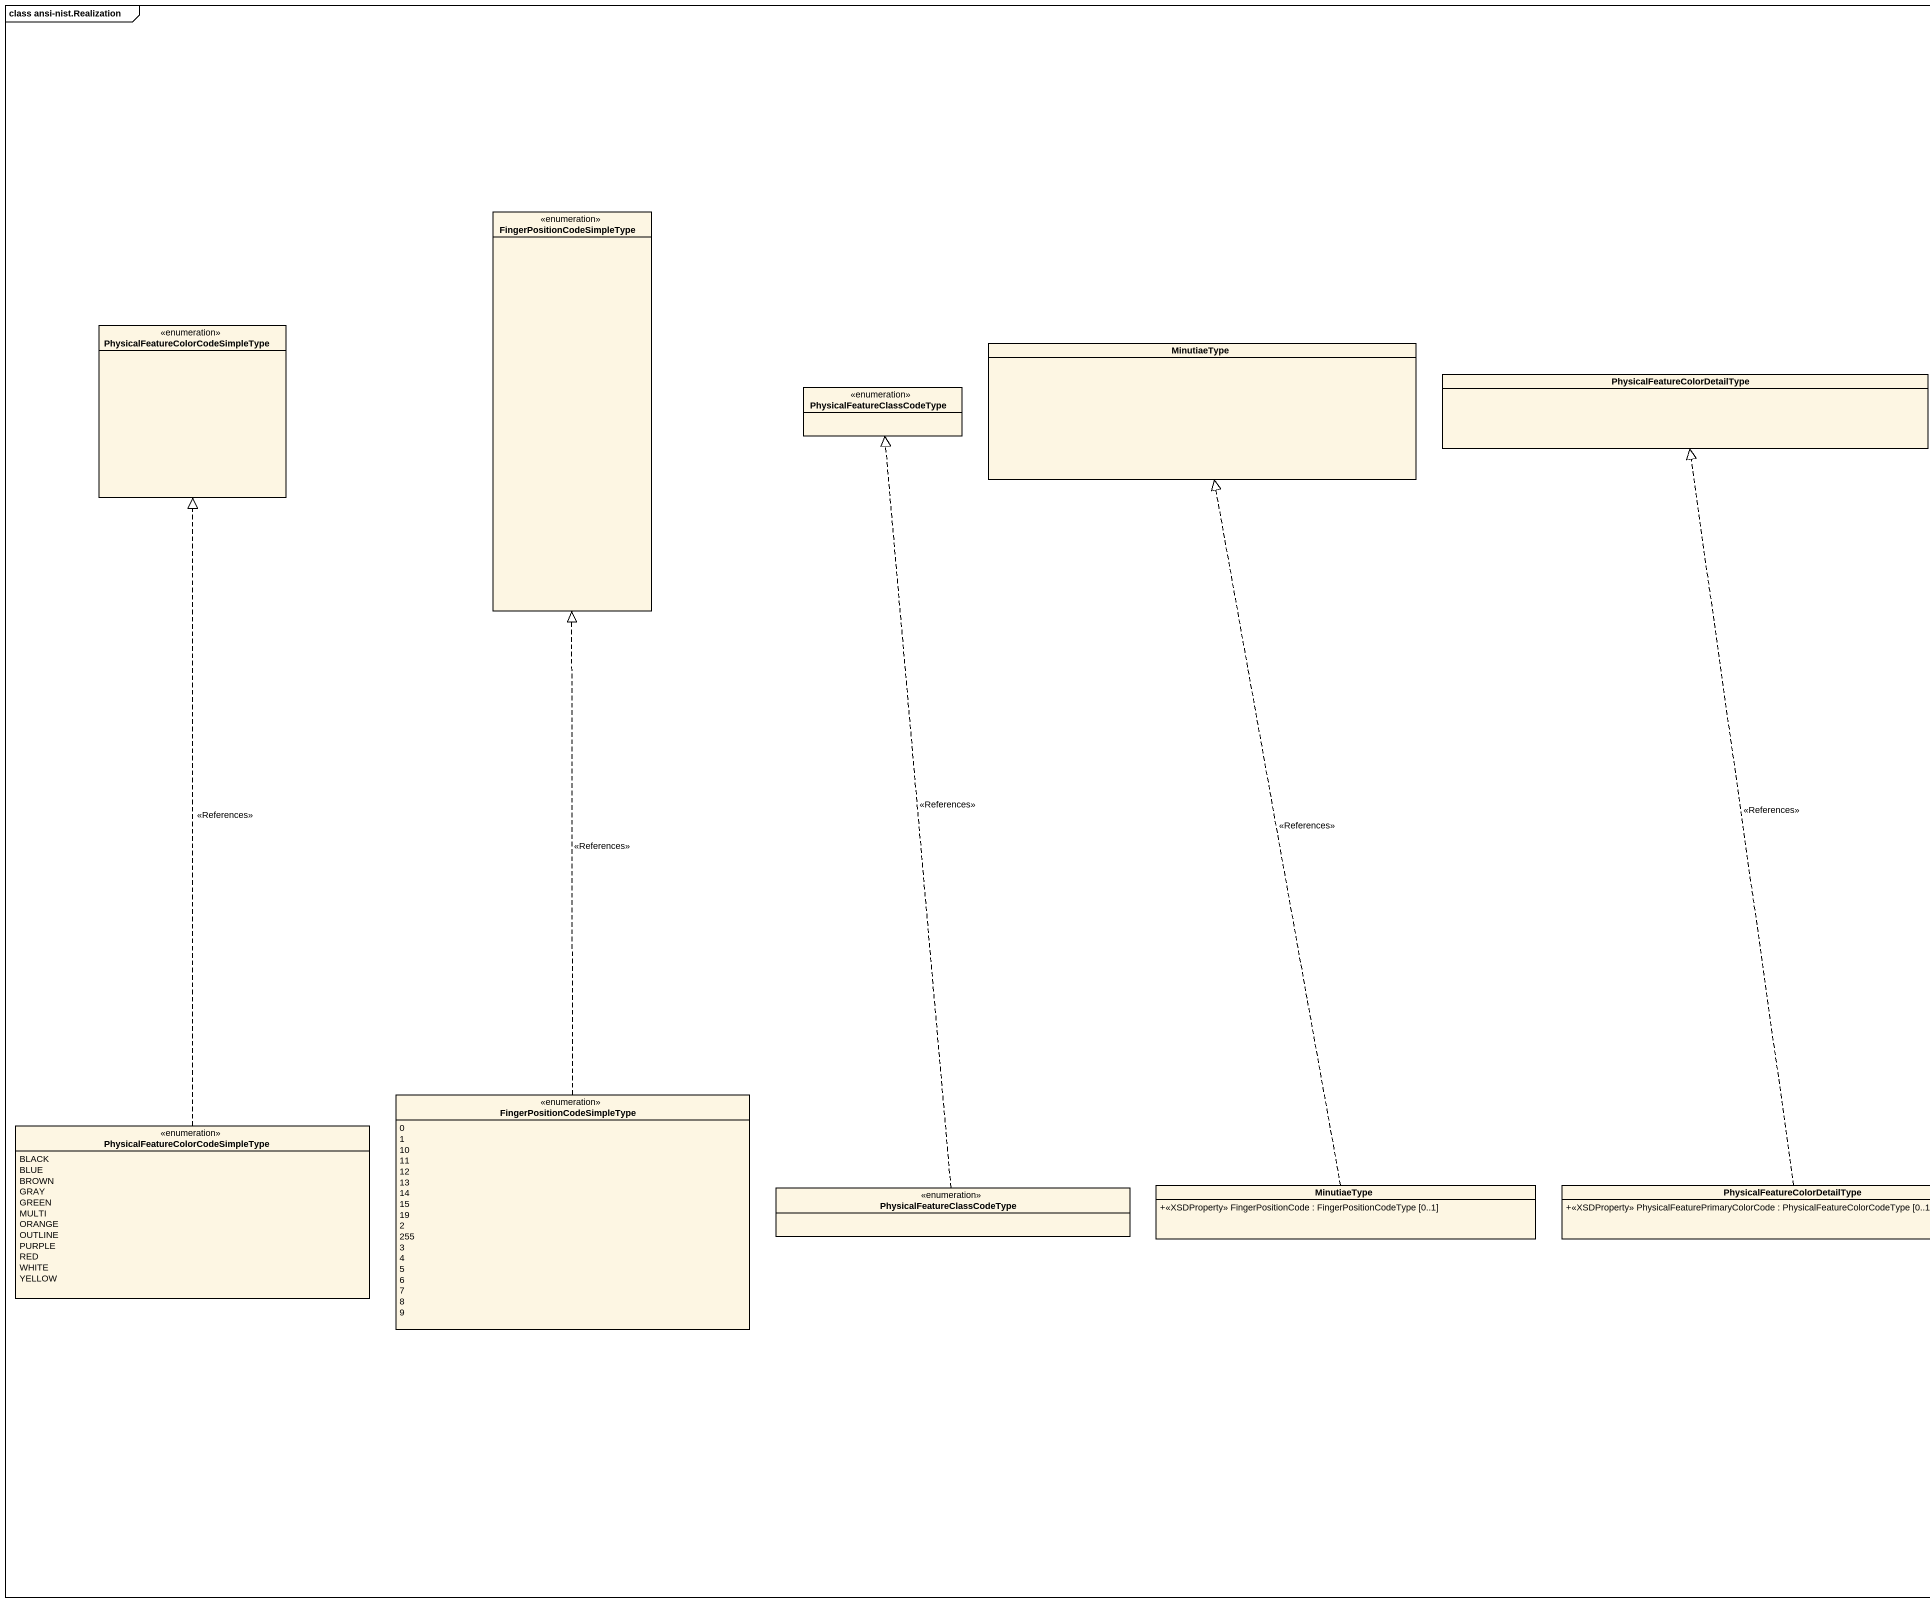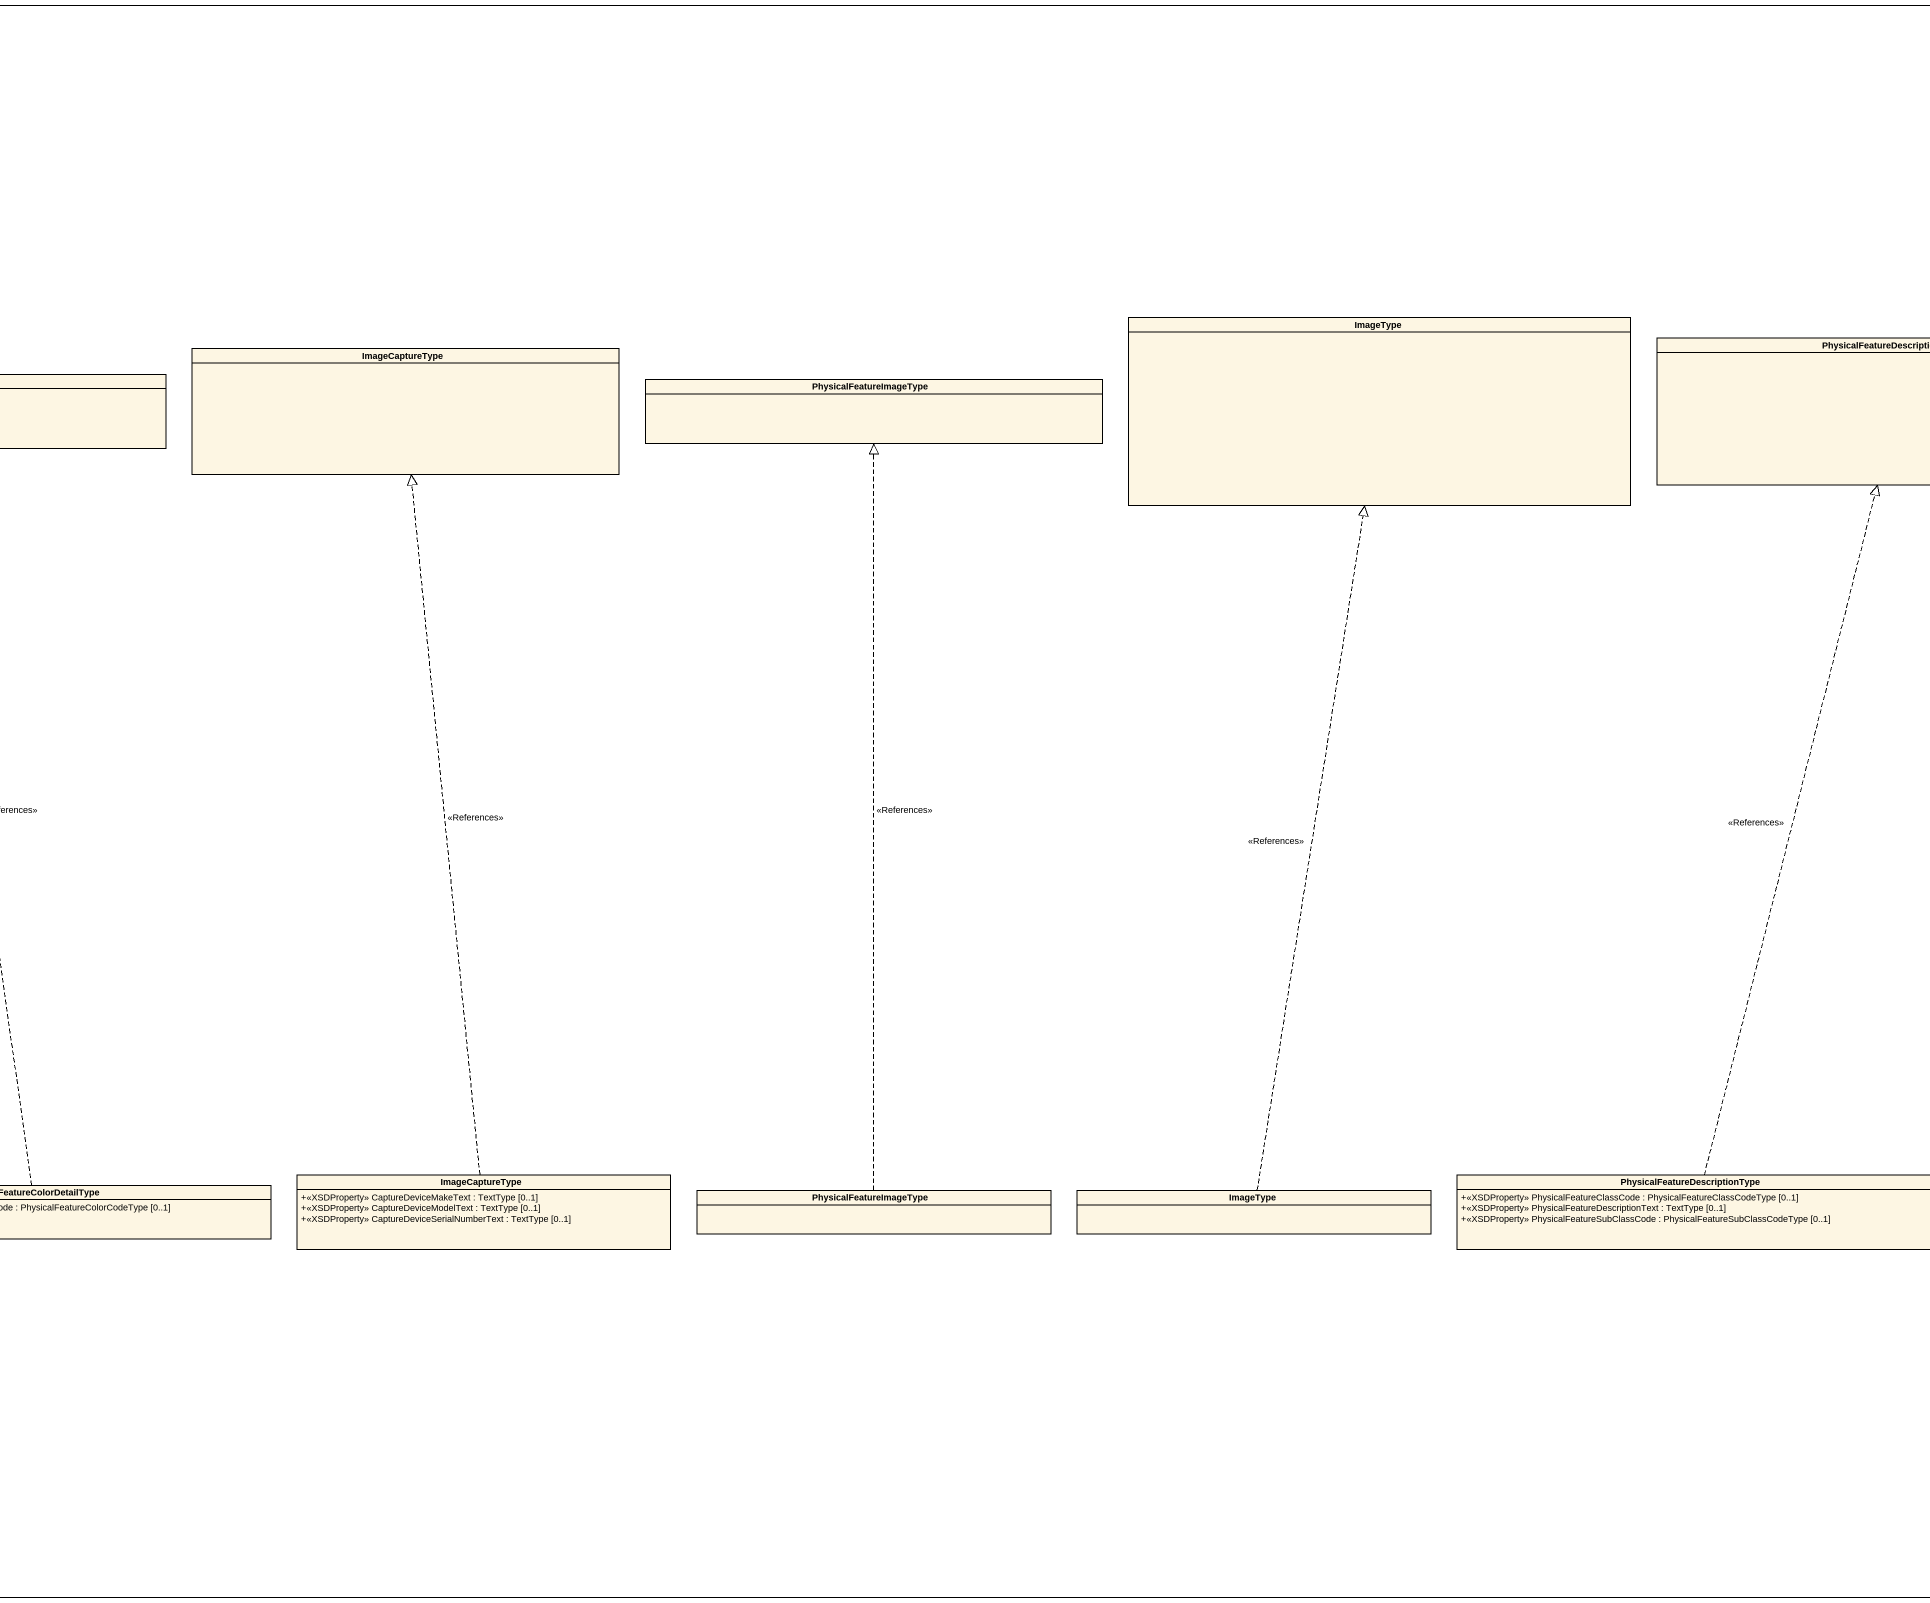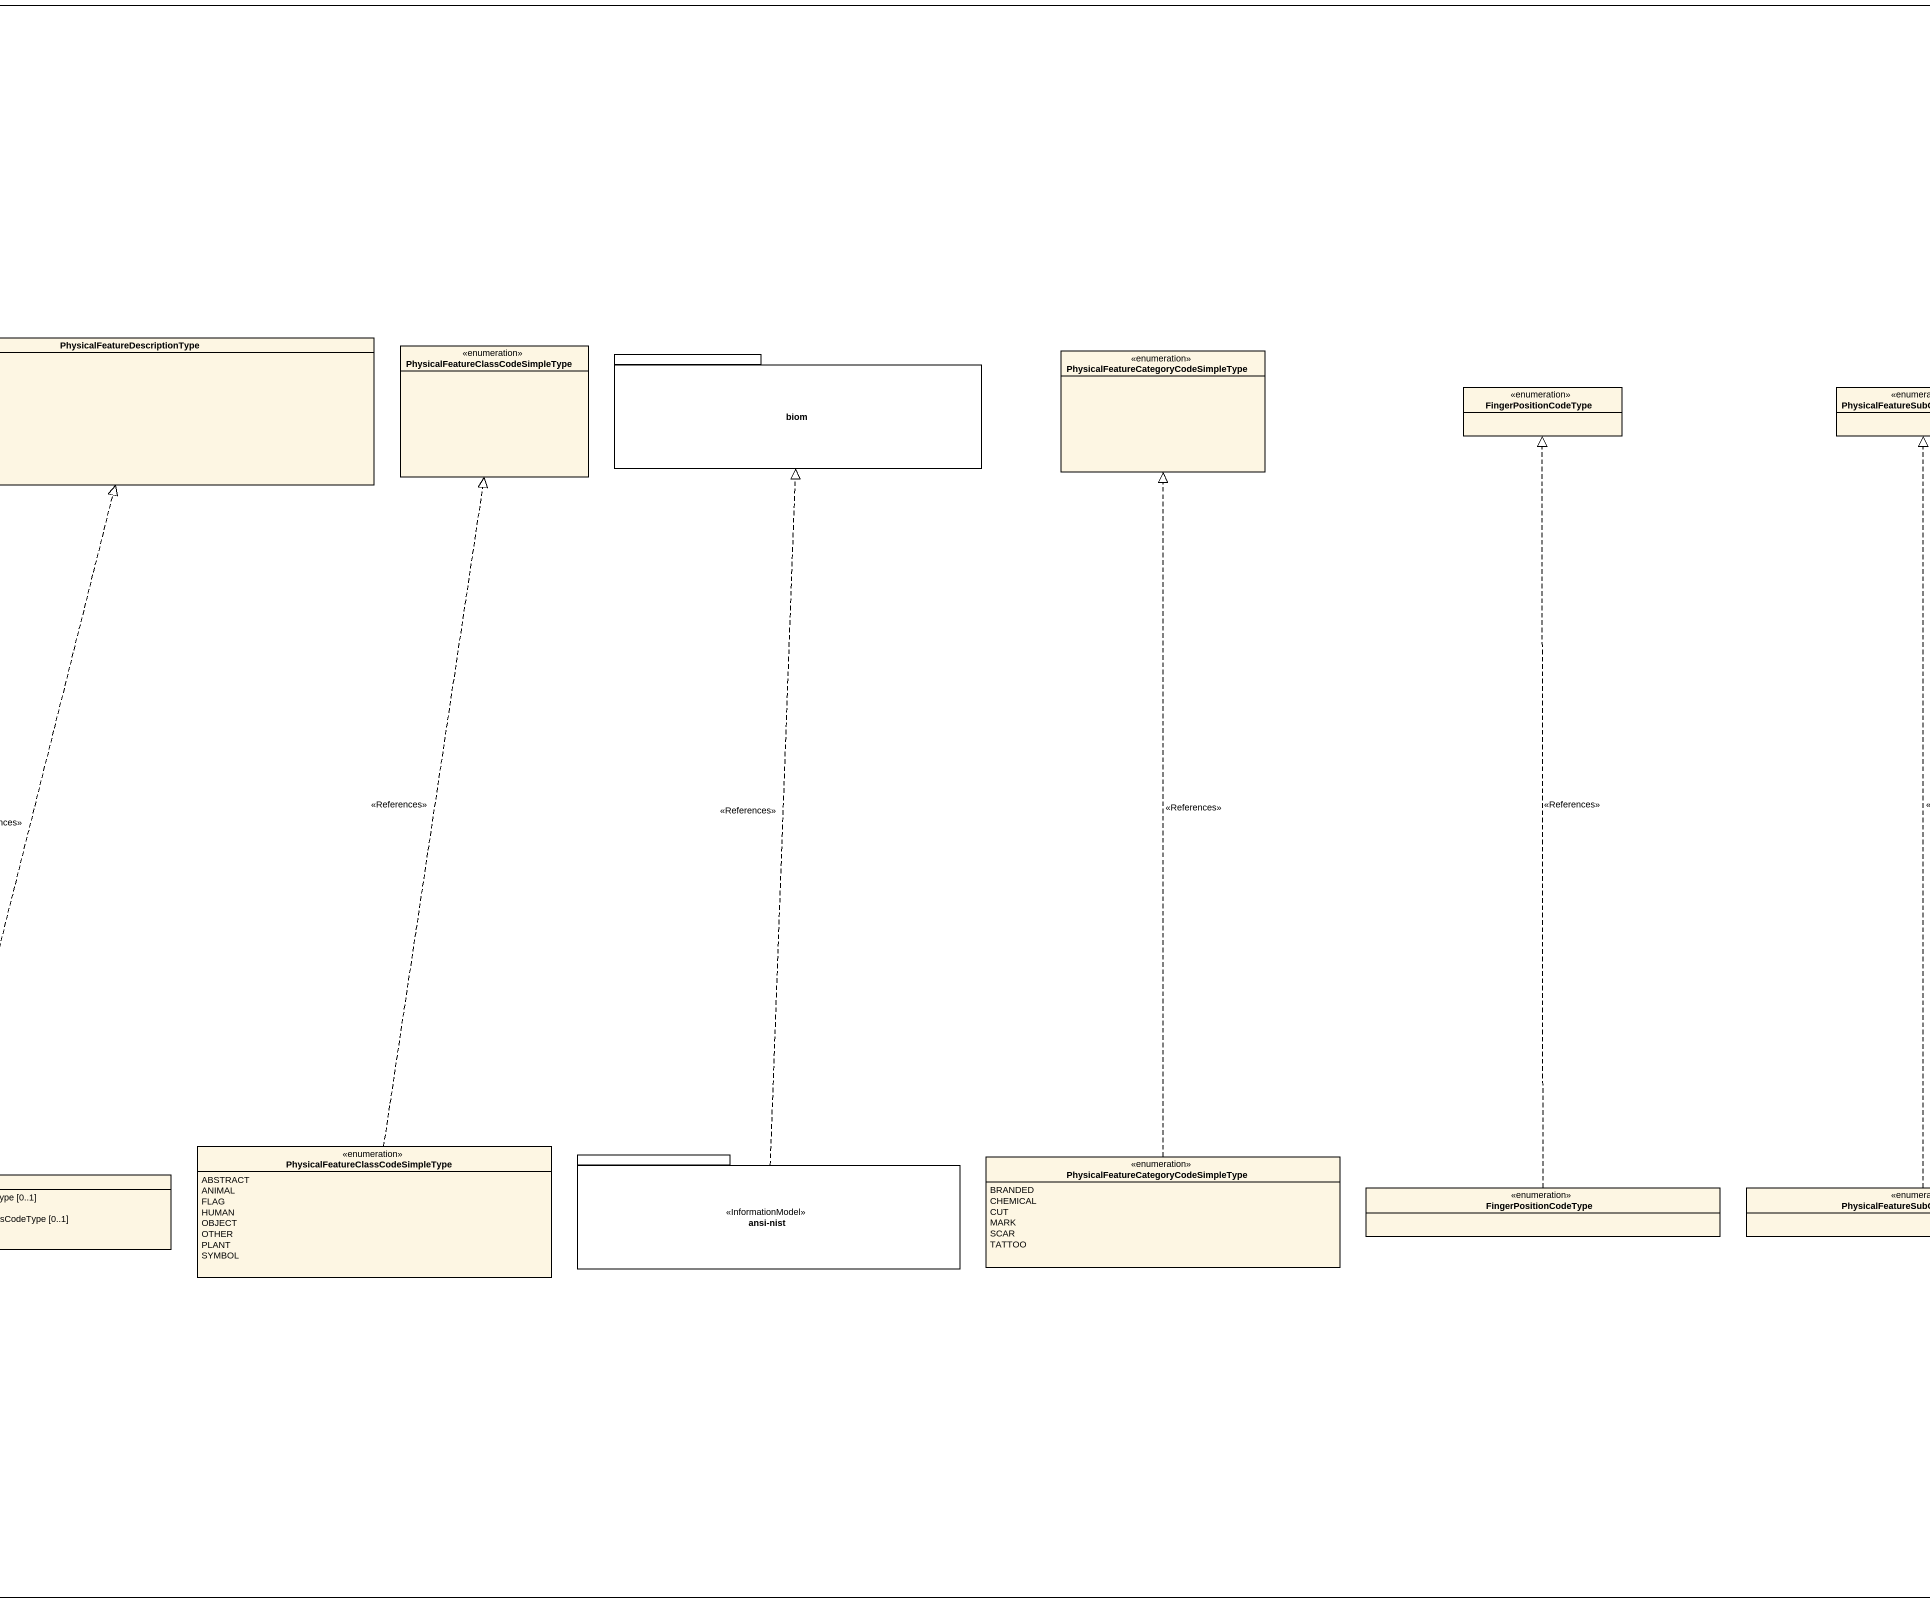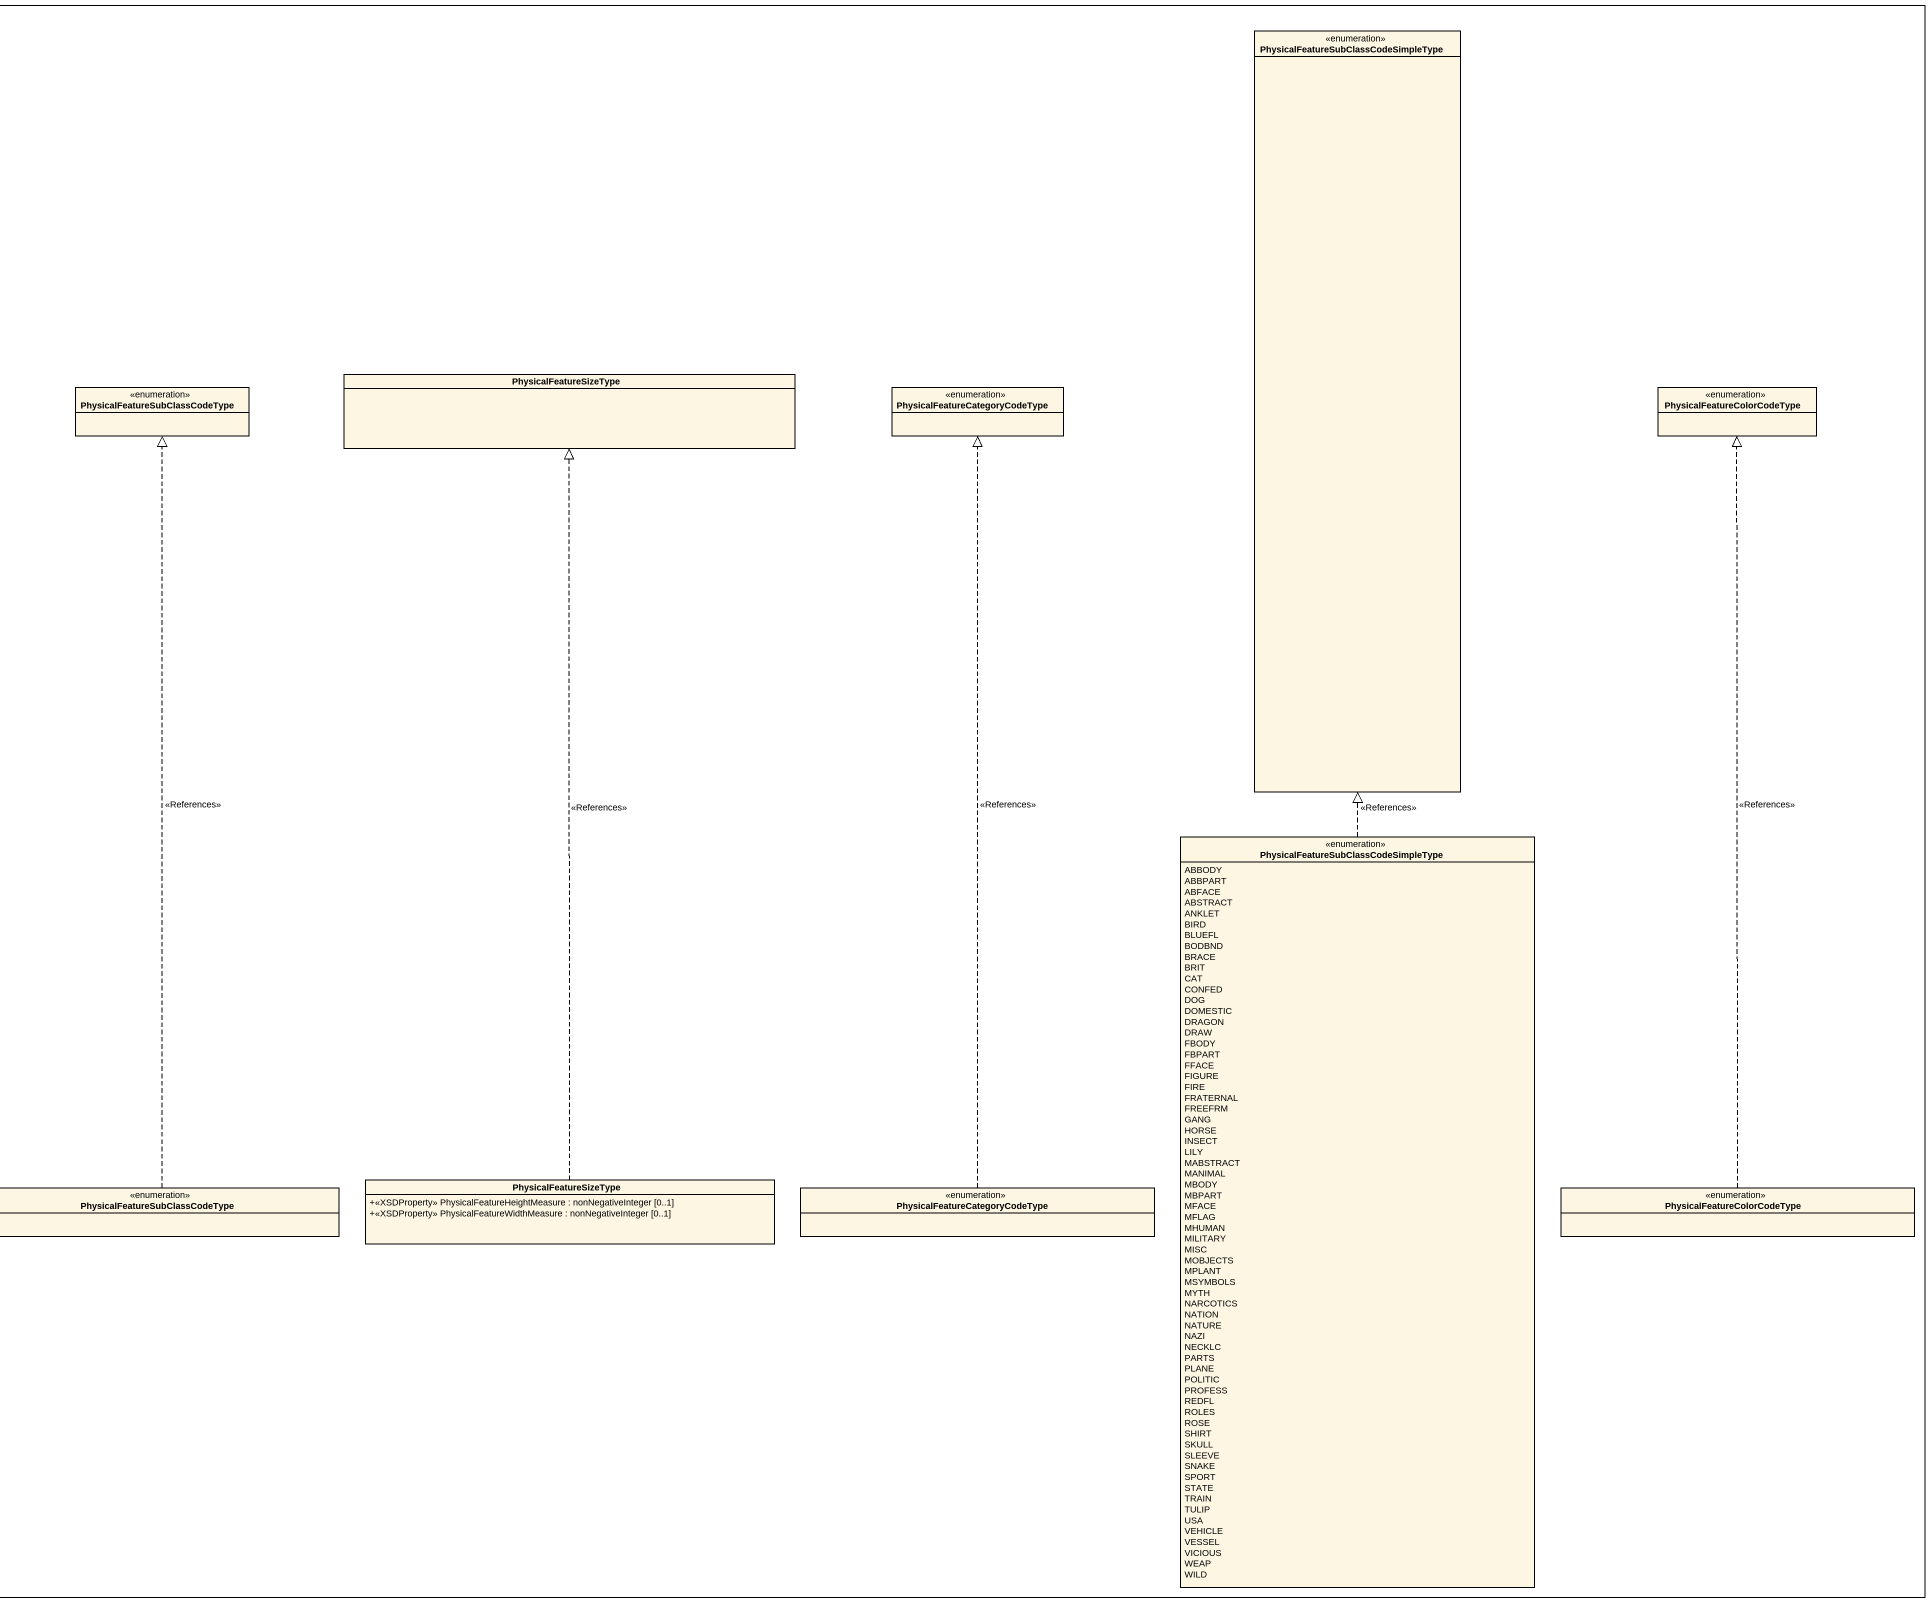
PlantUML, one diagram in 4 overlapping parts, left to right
@startuml
mainframe class ansi-nist.Realization
hide circle
hide empty members
skinparam classAttributeIconSize 0
enum "PhysicalFeatureSubClassCodeSimpleType" as PhysicalFeatureSubClassCodeS
enum FingerPositionCodeSimpleType
enum "PhysicalFeatureColorCodeSimpleType" as PhysicalFeatureColorCodeSimp
class MinutiaeType
class ImageCaptureType
class ImageType
class "PhysicalFeatureDescriptionType" as PhysicalFeatureDescriptionTy
enum "PhysicalFeatureClassCodeSimpleType" as PhysicalFeatureClassCodeSimp
enum PhysicalFeatureClassCodeType
class "PhysicalFeatureColorDetailType" as PhysicalFeatureColorDetailTy
class PhysicalFeatureImageType
package biom {
}
enum "PhysicalFeatureCategoryCodeSimpleType" as PhysicalFeatureCategoryCodeS
enum FingerPositionCodeType
enum "PhysicalFeatureSubClassCodeType" as PhysicalFeatureSubClassCodeT
class PhysicalFeatureSizeType
enum "PhysicalFeatureCategoryCodeType" as PhysicalFeatureCategoryCodeT
enum PhysicalFeatureColorCodeType
enum "PhysicalFeatureSubClassCodeSimpleType" as PhysicalFeatureSubClassCodeS_2 {
  ABBODY
  ABBPART
  ABFACE
  ABSTRACT
  ANKLET
  BIRD
  BLUEFL
  BODBND
  BRACE
  BRIT
  CAT
  CONFED
  DOG
  DOMESTIC
  DRAGON
  DRAW
  FBODY
  FBPART
  FFACE
  FIGURE
  FIRE
  FRATERNAL
  FREEFRM
  GANG
  HORSE
  INSECT
  LILY
  MABSTRACT
  MANIMAL
  MBODY
  MBPART
  MFACE
  MFLAG
  MHUMAN
  MILITARY
  MISC
  MOBJECTS
  MPLANT
  MSYMBOLS
  MYTH
  NARCOTICS
  NATION
  NATURE
  NAZI
  NECKLC
  PARTS
  PLANE
  POLITIC
  PROFESS
  REDFL
  ROLES
  ROSE
  SHIRT
  SKULL
  SLEEVE
  SNAKE
  SPORT
  STATE
  TRAIN
  TULIP
  USA
  VEHICLE
  VESSEL
  VICIOUS
  WEAP
  WILD
}
enum "FingerPositionCodeSimpleType" as FingerPositionCodeSimpleType_2 {
  0
  1
  10
  11
  12
  13
  14
  15
  19
  2
  255
  3
  4
  5
  6
  7
  8
  9
}
enum "PhysicalFeatureColorCodeSimpleType" as PhysicalFeatureColorCodeSimp_2 {
  BLACK
  BLUE
  BROWN
  GRAY
  GREEN
  MULTI
  ORANGE
  OUTLINE
  PURPLE
  RED
  WHITE
  YELLOW
}
enum "PhysicalFeatureClassCodeSimpleType" as PhysicalFeatureClassCodeSimp_2 {
  ABSTRACT
  ANIMAL
  FLAG
  HUMAN
  OBJECT
  OTHER
  PLANT
  SYMBOL
}
package "ansi-nist" as ansi_nist <<InformationModel>> {
}
enum "PhysicalFeatureCategoryCodeSimpleType" as PhysicalFeatureCategoryCodeS_2 {
  BRANDED
  CHEMICAL
  CUT
  MARK
  SCAR
  TATTOO
}
enum "PhysicalFeatureClassCodeType" as PhysicalFeatureClassCodeType_2
class "MinutiaeType" as MinutiaeType_2 {
  +<<XSDProperty>> FingerPositionCode : FingerPositionCodeType [0..1]
}
class "PhysicalFeatureColorDetailType" as PhysicalFeatureColorDetailTy_2 {
  +<<XSDProperty>> PhysicalFeaturePrimaryColorCode : PhysicalFeatureColorCodeType [0..1]
}
class "ImageCaptureType" as ImageCaptureType_2 {
  +<<XSDProperty>> CaptureDeviceMakeText : TextType [0..1]
  +<<XSDProperty>> CaptureDeviceModelText : TextType [0..1]
  +<<XSDProperty>> CaptureDeviceSerialNumberText : TextType [0..1]
}
class "PhysicalFeatureImageType" as PhysicalFeatureImageType_2
class "ImageType" as ImageType_2
class "PhysicalFeatureDescriptionType" as PhysicalFeatureDescriptionTy_2 {
  +<<XSDProperty>> PhysicalFeatureClassCode : PhysicalFeatureClassCodeType [0..1]
  +<<XSDProperty>> PhysicalFeatureDescriptionText : TextType [0..1]
  +<<XSDProperty>> PhysicalFeatureSubClassCode : PhysicalFeatureSubClassCodeType [0..1]
}
enum "FingerPositionCodeType" as FingerPositionCodeType_2
enum "PhysicalFeatureSubClassCodeType" as PhysicalFeatureSubClassCodeT_2
class "PhysicalFeatureSizeType" as PhysicalFeatureSizeType_2 {
  +<<XSDProperty>> PhysicalFeatureHeightMeasure : nonNegativeInteger [0..1]
  +<<XSDProperty>> PhysicalFeatureWidthMeasure : nonNegativeInteger [0..1]
}
enum "PhysicalFeatureCategoryCodeType" as PhysicalFeatureCategoryCodeT_2
enum "PhysicalFeatureColorCodeType" as PhysicalFeatureColorCodeType_2
PhysicalFeatureSubClassCodeS_2 .up.|> PhysicalFeatureSubClassCodeS : <<References>>
FingerPositionCodeSimpleType_2 .up.|> FingerPositionCodeSimpleType : <<References>>
PhysicalFeatureColorCodeSimp_2 .up.|> PhysicalFeatureColorCodeSimp : <<References>>
PhysicalFeatureClassCodeSimp_2 .up.|> PhysicalFeatureClassCodeSimp : <<References>>
ansi_nist .up.|> biom : <<References>>
PhysicalFeatureCategoryCodeS_2 .up.|> PhysicalFeatureCategoryCodeS : <<References>>
PhysicalFeatureClassCodeType_2 .up.|> PhysicalFeatureClassCodeType : <<References>>
MinutiaeType_2 .up.|> MinutiaeType : <<References>>
PhysicalFeatureColorDetailTy_2 .up.|> PhysicalFeatureColorDetailTy : <<References>>
ImageCaptureType_2 .up.|> ImageCaptureType : <<References>>
PhysicalFeatureImageType_2 .up.|> PhysicalFeatureImageType : <<References>>
ImageType_2 .up.|> ImageType : <<References>>
PhysicalFeatureDescriptionTy_2 .up.|> PhysicalFeatureDescriptionTy : <<References>>
FingerPositionCodeType_2 .up.|> FingerPositionCodeType : <<References>>
PhysicalFeatureSubClassCodeT_2 .up.|> PhysicalFeatureSubClassCodeT : <<References>>
PhysicalFeatureSizeType_2 .up.|> PhysicalFeatureSizeType : <<References>>
PhysicalFeatureCategoryCodeT_2 .up.|> PhysicalFeatureCategoryCodeT : <<References>>
PhysicalFeatureColorCodeType_2 .up.|> PhysicalFeatureColorCodeType : <<References>>
@enduml
